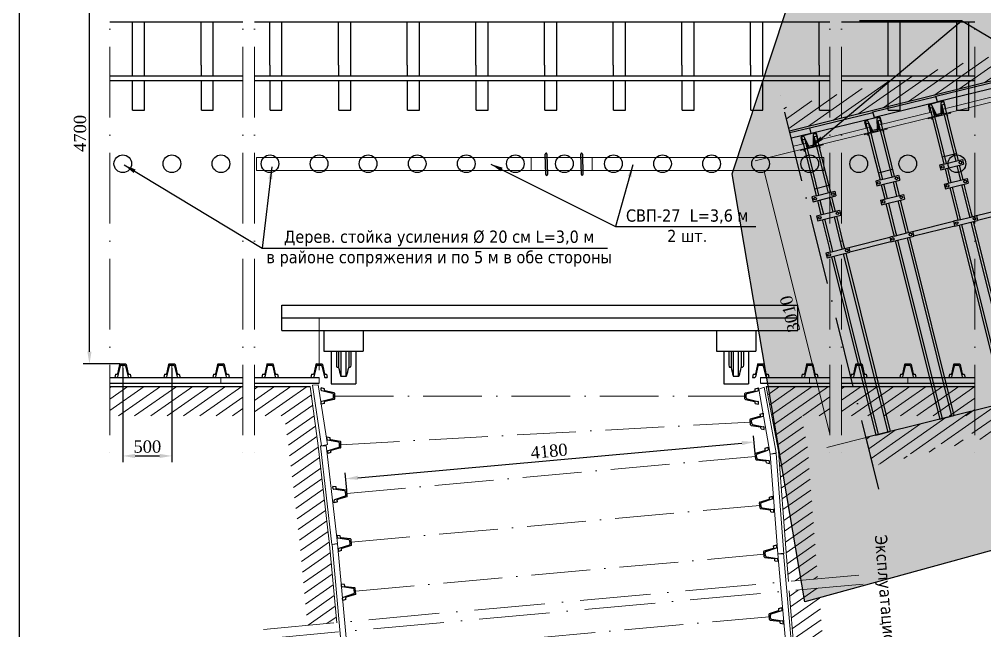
# Model space of a CAD drawing. Header units: millimetres. Extents: x -46762 to 217101, y -107409 to 31524.
# Drawn here: x 139290 to 149128, y -32586 to -26354 of the extents above; entities that cross this region are included whole.
import ezdxf

# ---------------------------------------------------------------- set-up
doc = ezdxf.new("R2010")
doc.units = ezdxf.units.MM
doc.linetypes.add('ACAD_ISO10W100', pattern=[18, 12, -3, 0, -3])
doc.styles.get("Standard").update_dxf_attribs({"font": 'TIMES.TTF'})
doc.dimstyles.new('ISO-25', dxfattribs={"dimscale": 50, "dimtxt": 2.5, "dimasz": 2.5, "dimexe": 1.25, "dimexo": 0.625, "dimtad": 1, "dimdec": 0, "dimtxsty": 'Standard', "dimcen": 2.5, "dimadec": 0, "dimazin": 0, "dimtfac": 1, "dimtdec": 0, "dimtmove": 0, "dimatfit": 3, "dimfxl": 1, "dimarcsym": 0})
pattern_1 = [(35, (40037.6, -28500.79), (-54.633156, 78.02423), [])]
pattern_2 = [(35, (-5856.55, -15178.66), (-54.633156, 78.02423), [])]

# ---------------------------------------------------------------- blocks, each defined once
blk = doc.blocks.new('ско670')
at = {"true_color": 0xffffff}
blk.add_hatch(color=7, dxfattribs=at).paths.add_polyline_path([(109304, 1390.7), (109876.3, 1532.9), (109888.3, 1484.4), (109316.1, 1342)])
at = {"lineweight": 15, "true_color": 0xffffff}
blk.add_hatch(color=7, dxfattribs=at).paths.add_polyline_path([(109165.6, 1294.3), (109163.3, 1303.8), (109393.9, 1361.4), (109396.3, 1352)])
at = {"lineweight": 15}
for p, q in [((109304, 1390.7), (109876.3, 1532.9)), ((109316.1, 1342), (109888.3, 1484.4)), ((109876.3, 1532.9), (109888.3, 1484.4)), ((109167.5, 1423.4), (109183.2, 1360.6)), ((109311.4, 1474.8), (109178.4, 1441.6)), ((109304, 1390.7), (109316.1, 1342)), ((109329.6, 1463.9), (109345.3, 1401.1)), ((109393.9, 1361.4), (109163.3, 1303.8)), ((109163.3, 1303.8), (109165.6, 1294.3)), ((109165.6, 1294.3), (109396.3, 1352)), ((109197.8, 1302.4), (109201.8, 1286.5)), ((109360.1, 1340), (109364.2, 1321.7))]:
    blk.add_line(p, q, dxfattribs=at)
at = {"color": 7, "linetype": 'ACAD_ISO10W100'}
blk.add_line((109396.3, 1352), (109394.1, 1361.5), dxfattribs=at)
at = {"lineweight": 15, "extrusion": (0, 0, -1)}
for centre, major_axis, start_param, end_param in [((109315, 1460.3), (8.5, 12.3), -0.850275, 0.720521), ((109182.1, 1427.1), (-12.3, 8.5), 5.43291, 7.003706)]:
    blk.add_ellipse(centre, major_axis=major_axis, ratio=1, start_param=start_param, end_param=end_param, dxfattribs=at)
blk = doc.blocks.new('*D309')
at = {"color": 0, "lineweight": -2}
for p, q in [((140345.1, -29911.5), (140345.1, -30867.4)), ((140845.1, -29911.5), (140845.1, -30867.4)), ((140470.1, -30804.9), (140720.1, -30804.9))]:
    blk.add_line(p, q, dxfattribs=at)
at = {"color": 0, "lineweight": 15}
for points in [[(140470.1, -30784.1), (140470.1, -30825.7), (140345.1, -30804.9)], [(140720.1, -30784.1), (140720.1, -30825.7), (140845.1, -30804.9)]]:
    blk.add_solid(points, dxfattribs=at)
at = {"layer": 'Defpoints', "color": 0, "lineweight": 15}
for p in [(140345.1, -29880.2), (140845.1, -29880.2), (140845.1, -30804.9)]:
    blk.add_point(p, dxfattribs=at)
at = {"color": 0, "insert": (140595.1, -30710.1), "char_height": 125, "attachment_point": 5}
blk.add_mtext('500', dxfattribs=at)
blk = doc.blocks.new('*D308')
at = {"color": 0, "lineweight": -2}
for p, q in [((140313.9, -25167.2), (139942.4, -25167.2)), ((140004.9, -29742.2), (140004.9, -25292.2)), ((140313.9, -29867.2), (139942.4, -29867.2))]:
    blk.add_line(p, q, dxfattribs=at)
at = {"color": 0, "lineweight": 15}
for points in [[(139984, -25292.2), (140025.7, -25292.2), (140004.9, -25167.2)], [(139984, -29742.2), (140025.7, -29742.2), (140004.9, -29867.2)]]:
    blk.add_solid(points, dxfattribs=at)
at = {"layer": 'Defpoints', "color": 0, "lineweight": 15}
for p in [(140004.9, -25167.2), (140345.1, -25167.2), (140345.1, -29867.2)]:
    blk.add_point(p, dxfattribs=at)
at = {"color": 0, "lineweight": 0, "insert": (139909.8, -27517.2), "char_height": 125, "attachment_point": 5, "rotation": 90}
blk.add_mtext('4700', dxfattribs=at)
blk = doc.blocks.new('11223')
for p, q in [((148224.7, -14956.6), (148224.7, -14933.3)), ((148256.7, -14940.9), (148224.7, -14933.4)), ((148256.7, -14956.4), (148256.7, -14940.9)), ((152646.7, -14940.9), (152678.7, -14933.4)), ((152646.7, -14956.4), (152646.7, -14940.9)), ((152678.7, -14956.6), (152678.7, -14933.3)), ((148340.2, -14989), (148229.3, -14962.4)), ((148340.2, -15043.6), (148229.3, -15070.2)), ((148356.9, -14982.8), (148261.4, -14962.3)), ((148356.9, -15049.8), (148261.4, -15070.3)), ((148348.7, -15032.9), (148348.7, -14999.7)), ((148361.7, -15043.9), (148361.7, -14988.6)), ((152541.7, -15043.9), (152541.7, -14988.6)), ((152546.4, -14982.8), (152641.9, -14962.3)), ((152546.4, -15049.8), (152641.9, -15070.3)), ((152554.7, -15032.9), (152554.7, -14999.7)), ((152563.1, -14989), (152674.1, -14962.4)), ((152563.1, -15043.6), (152674.1, -15070.2)), ((148224.7, -15099.3), (148224.7, -15076)), ((148256.7, -15091.8), (148224.7, -15099.2)), ((148256.7, -15091.8), (148256.7, -15076.1)), ((152646.7, -15091.8), (152646.7, -15076.1)), ((152646.7, -15091.8), (152678.7, -15099.2)), ((152678.7, -15099.3), (152678.7, -15076))]:
    blk.add_line(p, q)
at = {"linetype": 'ACAD_ISO10W100', "lineweight": 15, "ltscale": 50}
blk.add_line((148361.7, -15016.3), (152541.7, -15016.3), dxfattribs=at)
for centre, radius, start, end in [((148230.7, -14956.6), 6, 180, 256.53048), ((148262.7, -14956.4), 6, 180, 257.90524), ((148337.7, -14999.7), 11, 0, 76.53048), ((148337.7, -15032.9), 11, 283.46952, 0), ((148355.7, -14988.6), 6, 0, 77.90524), ((148355.7, -15043.9), 6, 282.09476, 0), ((152547.7, -14988.6), 6, 102.09476, 180), ((152547.7, -15043.9), 6, 180, 257.90524), ((152565.7, -14999.7), 11, 103.46952, 180), ((152565.7, -15032.9), 11, 180, 256.53048), ((152640.7, -14956.4), 6, 282.09476, 0), ((152672.7, -14956.6), 6, 283.46952, 0), ((148230.7, -15076), 6, 103.46952, 180), ((148262.7, -15076.1), 6, 102.09476, 180), ((152640.7, -15076.1), 6, 0, 77.90524), ((152672.7, -15076), 6, 0, 76.53048)]:
    blk.add_arc(centre, radius, start, end)
blk = doc.blocks.new('*D310')
at = {"color": 0, "lineweight": -2}
for p, q in [((142740.6, -31026.9), (146654.7, -30673.8)), ((146789.8, -30779.7), (146773.6, -30600.3)), ((142626.7, -31155.3), (142610.5, -30975.9))]:
    blk.add_line(p, q, dxfattribs=at)
at = {"color": 0, "lineweight": 15}
for points in [[(146652.8, -30653.1), (146656.6, -30694.6), (146779.2, -30662.6)], [(142738.7, -31006.2), (142742.5, -31047.7), (142616.1, -31038.2)]]:
    blk.add_solid(points, dxfattribs=at)
at = {"layer": 'Defpoints', "color": 0, "lineweight": 15}
for p in [(146779.2, -30662.6), (146792.6, -30810.8), (142629.5, -31186.4)]:
    blk.add_point(p, dxfattribs=at)
at = {"color": 0, "lineweight": 15, "insert": (144689.1, -30755.9), "char_height": 125, "attachment_point": 5, "rotation": 5.15492}
blk.add_mtext('4180', dxfattribs=at)

msp = doc.modelspace()

# ---------------------------------------------------------------- hatches: boundary and pattern name
at = {"lineweight": 0}
h = msp.add_hatch(dxfattribs=at)
h.set_pattern_fill('LINE', scale=30, angle=35, style=0)
h.set_pattern_definition(pattern_1)
h.paths.add_polyline_path([(151093.66, -26112.32), (151155.57, -26360.63), (153785.22, -25729.64), (154290.37, -25616.56), (154925.89, -25564.13), (155386.63, -26145.4), (155443.42, -26168.77), (155558.66, -26142.06), (155608.77, -26086.98), (155754.07, -25936.75), (155922.76, -25799.87), (156038.01, -25719.75), (156168.28, -25636.29), (156313.59, -25552.83), (156486.53, -25473.48), (156706.59, -25390.26), (156955.48, -25325.44), (157180.51, -25285.75), (157471.01, -25265.15), (157702.51, -25278.76), (157896.56, -25302.57), (158111.04, -25350.21), (158298.11, -25404.78), (158513.04, -25485.59), (158789.92, -25636.82), (158980.23, -25754.36), (159140.61, -25878.31), (159264.64, -25993.72), (159377.97, -26106.98), (159491.3, -26248.03), (159633.24, -26462.82), (159640.49, -26518.3), (159869.79, -26979.05), (159964.08, -27276.62), (160031.66, -27529.91), (160070.45, -27914.59), (160070.45, -28914.45), (160297.49, -28915.05), (160297.49, -27971.89), (160254.82, -27548.74), (160180.48, -27270.12), (160076.76, -26942.79), (159824.53, -26435.97), (159816.56, -26374.94), (159660.43, -26138.67), (159535.76, -25983.52), (159411.09, -25858.93), (159274.66, -25731.98), (159098.25, -25595.63), (158888.9, -25466.34), (158584.34, -25299.99), (158347.92, -25211.09), (158142.14, -25151.07), (157906.21, -25098.67), (157692.75, -25072.47), (157438.1, -25057.5), (157118.55, -25080.16), (156871.02, -25123.82), (156597.24, -25195.12), (156355.18, -25286.66), (156164.94, -25373.95), (156005.11, -25465.75), (155861.8, -25557.56), (155479.41, -25937.12), (154974.5, -25300.12), (154275.43, -25357.79), (153719.76, -25482.18)])
h.paths.add_polyline_path([(151072.53, -26380.56), (151010.62, -26132.25), (150673.28, -26213.19), (150476.76, -26258.84), (149993.01, -26533.47), (147079.75, -27256.73), (147139.11, -27494.24), (150397.27, -26685.35), (150837.04, -26435.69), (151015.69, -26394.2)])
at = {"lineweight": 30, "true_color": 0xffffff}
msp.add_hatch(color=7, dxfattribs=at).paths.add_polyline_path([(150979.59, -25818.48), (152252.65, -30928.56), (147296.3, -32290.86), (146553.48, -27929.29), (147240.81, -25848.69), (148549.65, -25758.48)])
at = {"true_color": 0xffffff}
msp.add_hatch(color=7, dxfattribs=at).paths.add_polyline_path([(147179.63, -27648.62), (147191.74, -27697.18), (147325.8, -27663.82), (147313.74, -27615.3)])
at = {"lineweight": 15}
h = msp.add_hatch(color=9, dxfattribs=at)
edge = h.paths.add_edge_path()
edge.add_line((144656.38, -27936.87), (144650.6, -27727.5))
edge.add_arc((144658.59, -27727.06), 8, 0.718576, 183.142049, ccw=False)
edge.add_line((144666.59, -27726.96), (144672.37, -27936.29))
edge.add_arc((144664.38, -27936.75), 8, -179.125146, 3.298327, ccw=False)
h = msp.add_hatch(color=9, dxfattribs=at)
edge = h.paths.add_edge_path()
edge.add_line((145018.36, -27936.87), (145012.58, -27727.5))
edge.add_arc((145020.57, -27727.06), 8, 0.718576, 183.142049, ccw=False)
edge.add_line((145028.57, -27726.96), (145034.35, -27936.29))
edge.add_arc((145026.36, -27936.75), 8, -179.125146, 3.298327, ccw=False)
at = {"lineweight": 0}
h = msp.add_hatch(dxfattribs=at)
h.set_pattern_fill('LINE', scale=30, angle=35, style=0)
h.set_pattern_definition(pattern_1)
edge = h.paths.add_edge_path()
edge.add_line((160295.67, -28915.05), (160295.67, -29214.76))
edge.add_line((154822.73, -29205.22), (160295.67, -29214.76))
edge.add_line((154812.85, -28915.05), (160295.67, -28915.05))
edge.add_line((160470.43, -28915.05), (154746.47, -28915.05))
edge.add_line((154822.73, -29205.22), (152038.1, -29899.51))
edge.add_line((154746.47, -28915.05), (151882.49, -29629.12))
edge.add_line((152037.93, -29899.55), (147992.43, -30908.21))
edge.add_line((151882.49, -29629.12), (147919.68, -30617.16))
edge.add_line((147919.68, -30617.16), (147992.43, -30908.21))
h = msp.add_hatch(dxfattribs=at)
h.set_pattern_fill('LINE', scale=30, angle=35, style=0)
h.set_pattern_definition(pattern_2)
h.paths.add_polyline_path([(140212.5, -30096.82), (140212.5, -30396.82), (141567.71, -30396.82), (141567.71, -30096.82)])
h = msp.add_hatch(dxfattribs=at)
h.set_pattern_fill('LINE', scale=30, angle=35, style=0)
h.set_pattern_definition(pattern_2)
h.paths.add_polyline_path([(141685.88, -30096.82), (141685.88, -30396.82), (141992.74, -30396.82), (142036.74, -30730.35), (142154.08, -31733.81), (142226.46, -32531.79), (142525.21, -32504.53), (142452.84, -31706.56), (142335.5, -30703.09), (142255.52, -30096.82)])
h = msp.add_hatch(dxfattribs=at)
h.set_pattern_fill('LINE', scale=30, angle=35, style=0)
h.set_pattern_definition(pattern_2)
h.paths.add_polyline_path([(147550.18, -30096.82), (147550.18, -30396.82), (147262.31, -30396.82), (147325.02, -30734.05), (147427.54, -32057.28), (147128.78, -32084.54), (147025.92, -30757.22), (146903.12, -30096.82)])
h = msp.add_hatch(dxfattribs=at)
h.set_pattern_fill('LINE', scale=30, angle=35, style=0)
h.set_pattern_definition(pattern_2)
h.paths.add_polyline_path([(149029.06, -30096.82), (149029.06, -30396.82), (147668.35, -30396.82), (147668.35, -30096.82)])
h = msp.add_hatch(dxfattribs=at)
h.set_pattern_fill('LINE', scale=30, angle=35, style=0)
h.set_pattern_definition(pattern_2)
h.paths.add_polyline_path([(147305.87, -34137.79), (147604.63, -34110.53), (147584.83, -33886.91), (147435.46, -32152.77), (147136.69, -32180.02), (147197.39, -32912.62), (147285.73, -33910.09)])

# ---------------------------------------------------------------- linework, layer by layer
at = {"color": 7, "lineweight": 30}
for p, q in [((139290.3, -22414.64), (139290.3, -37998.06)), ((141567.71, -26382.96), (140212.5, -26382.96)), ((147550.18, -26382.96), (141685.88, -26382.96)), ((149029.06, -26382.96), (147668.35, -26382.96)), ((141567.71, -26933.38), (140212.5, -26933.38)), ((147550.18, -26933.38), (141685.88, -26933.38)), ((149029.06, -26933.38), (147668.35, -26933.38)), ((141567.71, -26979.53), (140212.5, -26979.53)), ((147550.18, -26979.53), (141685.88, -26979.53)), ((149029.06, -26979.53), (147668.35, -26979.53)), ((141965.11, -29267.24), (147225.11, -29267.24)), ((141965.11, -29527.24), (141965.11, -29267.24)), ((147225.11, -29527.24), (147225.11, -29267.24)), ((141965.11, -29397.24), (147225.11, -29397.24)), ((141965.11, -29527.24), (147225.11, -29527.24)), ((142395.11, -29527.24), (142395.11, -29737.24)), ((142795.11, -29527.24), (142795.11, -29737.24)), ((146395.11, -29527.24), (146395.11, -29736.99)), ((146795.11, -29527.24), (146795.11, -29736.99)), ((142395.11, -29737.24), (142795.11, -29737.24)), ((142470.11, -29737.24), (142470.11, -30070.36)), ((142521.41, -29737.24), (142521.41, -29877.29)), ((142543.45, -29737.24), (142543.45, -29903.22)), ((142569.97, -29993.24), (142570.07, -29737.24)), ((142620.11, -29993.24), (142620.21, -29737.24)), ((142646.78, -29737.24), (142646.78, -29903.13)), ((142668.8, -29737.24), (142668.8, -29877.29)), ((142720.11, -29737.24), (142720.11, -30070.36)), ((146395.11, -29736.99), (146795.11, -29736.99)), ((146470.11, -29736.99), (146470.11, -30070.11)), ((146470.11, -29736.99), (146470.11, -30070.11)), ((146521.41, -29736.99), (146521.41, -29877.04)), ((146543.45, -29736.99), (146543.45, -29902.97)), ((146569.97, -29992.99), (146570.07, -29736.99)), ((146620.11, -29992.99), (146620.21, -29736.99)), ((146646.78, -29736.99), (146646.78, -29902.88)), ((146668.8, -29736.99), (146668.8, -29877.04)), ((146720.11, -29736.99), (146720.11, -30070.11)), ((146720.11, -29736.99), (146720.11, -30070.11)), ((142521.37, -29876.97), (142524.08, -29895.08)), ((142529.01, -29899.24), (142538.56, -29899.24)), ((142651.66, -29899.24), (142661.21, -29899.24)), ((142668.85, -29876.97), (142666.14, -29895.08)), ((146521.37, -29876.72), (146524.08, -29894.83)), ((146529.01, -29898.99), (146538.56, -29898.99)), ((146651.66, -29898.99), (146661.21, -29898.99)), ((146668.85, -29876.72), (146666.14, -29894.83)), ((142569.97, -29993.24), (142620.25, -29993.24)), ((146569.97, -29992.99), (146620.25, -29992.99)), ((142470.11, -30070.36), (142595.11, -30070.36)), ((142595.11, -30070.36), (142720.11, -30070.36)), ((146470.11, -30070.11), (146595.11, -30070.11)), ((146470.11, -30070.11), (146595.11, -30070.11)), ((146595.11, -30070.11), (146720.11, -30070.11)), ((146595.11, -30070.11), (146720.11, -30070.11))]:
    msp.add_line(p, q, dxfattribs=at)
at = {"color": 7, "linetype": 'ACAD_ISO10W100', "lineweight": 0, "ltscale": 60}
for p, q in [((140212.5, -24474.09), (140212.5, -30922.94)), ((141567.71, -24474.09), (141567.71, -30922.94)), ((141685.88, -24474.09), (141685.88, -30922.94)), ((147550.18, -24474.09), (147550.18, -30922.94)), ((147668.35, -24474.09), (147668.35, -30922.94)), ((149029.06, -24474.09), (149029.06, -30922.94)), ((141777.5, -32572.75), (147844.26, -32019.26)), ((141824.92, -32664.63), (147891.67, -32111.15))]:
    msp.add_line(p, q, dxfattribs=at)
for p, q in [((140443.18, -26820.28), (140443.18, -26382.96)), ((140567.17, -26933.38), (140567.17, -26382.96)), ((141143.18, -26820.28), (141143.18, -26382.96)), ((141267.17, -26933.38), (141267.17, -26382.96)), ((141843.18, -26820.28), (141843.18, -26382.96)), ((141967.17, -26933.38), (141967.17, -26382.96)), ((142543.18, -26820.28), (142543.18, -26382.96)), ((142667.17, -26933.38), (142667.17, -26382.96)), ((143243.18, -26820.28), (143243.18, -26382.96)), ((143367.17, -26933.38), (143367.17, -26382.96)), ((143943.18, -26820.28), (143943.18, -26382.96)), ((144067.17, -26933.38), (144067.17, -26382.96)), ((144643.18, -26820.28), (144643.18, -26382.96)), ((144767.17, -26933.38), (144767.17, -26382.96)), ((145343.18, -26820.28), (145343.18, -26382.96)), ((145467.17, -26933.38), (145467.17, -26382.96)), ((146043.18, -26820.28), (146043.18, -26382.96)), ((146167.17, -26933.38), (146167.17, -26382.96)), ((146743.18, -26820.28), (146743.18, -26382.96)), ((146867.17, -26933.38), (146867.17, -26382.96)), ((147443.18, -26820.28), (147443.18, -26382.96)), ((148143.18, -26820.28), (148143.18, -26382.96)), ((148267.17, -26933.38), (148267.17, -26382.96)), ((148843.18, -26820.28), (148843.18, -26382.96)), ((148967.17, -26933.38), (148967.17, -26382.96)), ((140445.38, -26933.38), (140445.38, -26820.78)), ((141145.38, -26933.38), (141145.38, -26820.78)), ((141845.38, -26933.38), (141845.38, -26820.78)), ((142545.38, -26933.38), (142545.38, -26820.78)), ((143245.38, -26933.38), (143245.38, -26820.78)), ((143945.38, -26933.38), (143945.38, -26820.78)), ((144645.38, -26933.38), (144645.38, -26820.78)), ((145345.38, -26933.38), (145345.38, -26820.78)), ((146045.38, -26933.38), (146045.38, -26820.78)), ((146745.38, -26933.38), (146745.38, -26820.78)), ((147445.38, -26933.38), (147445.38, -26820.78)), ((148145.38, -26933.38), (148145.38, -26820.78)), ((148845.38, -26933.38), (148845.38, -26820.78)), ((140445.38, -27279.43), (140445.38, -26979.53)), ((140567.17, -27279.43), (140567.17, -26979.53)), ((141145.38, -27279.43), (141145.38, -26979.53)), ((141267.17, -27279.43), (141267.17, -26979.53)), ((141845.38, -27279.43), (141845.38, -26979.53)), ((141967.17, -27279.43), (141967.17, -26979.53)), ((142545.38, -27279.43), (142545.38, -26979.53)), ((142667.17, -27279.43), (142667.17, -26979.53)), ((143245.38, -27279.43), (143245.38, -26979.53)), ((143367.17, -27279.43), (143367.17, -26979.53)), ((143945.38, -27279.43), (143945.38, -26979.53)), ((144067.17, -27279.43), (144067.17, -26979.53)), ((144645.38, -27279.43), (144645.38, -26979.53)), ((144767.17, -27279.43), (144767.17, -26979.53)), ((145345.38, -27279.43), (145345.38, -26979.53)), ((145467.17, -27279.43), (145467.17, -26979.53)), ((146045.38, -27279.43), (146045.38, -26979.53)), ((146167.17, -27279.43), (146167.17, -26979.53)), ((146745.38, -27279.43), (146745.38, -26979.53)), ((146867.17, -27279.43), (146867.17, -26979.53)), ((147445.38, -27279.43), (147445.38, -26979.53)), ((148145.38, -27279.43), (148145.38, -26979.53)), ((148267.17, -27279.43), (148267.17, -26979.53)), ((148845.38, -27279.43), (148845.38, -26979.53)), ((148967.17, -27279.43), (148967.17, -26979.53)), ((148562.02, -27228.37), (148580.45, -27223.77)), ((148562.02, -27228.37), (148569.03, -27256.51)), ((148562.02, -27228.37), (148649.33, -27578.59)), ((148636.61, -27323.14), (148587.24, -27226.86)), ((148587.56, -27227.47), (148587.72, -27228.14)), ((148685.7, -27310.9), (148684.09, -27202.71)), ((148684.1, -27203.4), (148684.27, -27204.07)), ((148688.64, -27196.8), (148707.07, -27192.2)), ((148691.04, -27231.24), (148770.14, -27548.47)), ((148691.72, -27316.61), (148691.04, -27231.24)), ((148694.68, -27225.18), (148714.09, -27220.34)), ((148707.07, -27192.2), (148714.09, -27220.34)), ((148707.07, -27192.2), (148794.39, -27542.42)), ((140445.38, -27279.43), (140567.17, -27279.43)), ((141145.38, -27279.43), (141267.17, -27279.43)), ((141845.38, -27279.43), (141967.17, -27279.43)), ((142545.38, -27279.43), (142667.17, -27279.43)), ((143245.38, -27279.43), (143367.17, -27279.43)), ((143945.38, -27279.43), (144067.17, -27279.43)), ((144645.38, -27279.43), (144767.17, -27279.43)), ((145345.38, -27279.43), (145467.17, -27279.43)), ((146045.38, -27279.43), (146167.17, -27279.43)), ((146745.38, -27279.43), (146867.17, -27279.43)), ((147445.38, -27279.43), (147550.18, -27279.43)), ((148145.38, -27279.43), (148267.17, -27279.43)), ((148569.03, -27256.51), (148588.44, -27251.67)), ((148594.5, -27255.31), (148673.59, -27572.54)), ((148633.98, -27331.01), (148594.5, -27255.31)), ((148636.61, -27323.14), (148685.7, -27310.9)), ((148641.26, -27335.38), (148687.35, -27323.89)), ((148845.38, -27279.43), (148967.17, -27279.43)), ((147911.91, -27390.44), (147930.35, -27385.84)), ((147911.91, -27390.44), (147918.93, -27418.58)), ((147911.91, -27390.44), (147999.23, -27740.66)), ((147918.93, -27418.58), (147938.33, -27413.74)), ((147986.5, -27485.21), (147937.14, -27388.93)), ((147937.45, -27389.54), (147937.62, -27390.21)), ((147944.4, -27417.38), (148023.49, -27734.61)), ((147983.88, -27493.08), (147944.4, -27417.38)), ((148035.6, -27472.97), (148033.99, -27364.78)), ((148034, -27365.47), (148034.17, -27366.14)), ((148038.54, -27358.87), (148056.97, -27354.27)), ((148040.94, -27393.31), (148120.03, -27710.54)), ((148041.61, -27478.68), (148040.94, -27393.31)), ((148044.58, -27387.25), (148063.99, -27382.41)), ((148056.97, -27354.27), (148063.99, -27382.41)), ((148056.97, -27354.27), (148144.29, -27704.49)), ((147261.33, -27551.23), (147279.76, -27546.63)), ((147385.5, -27635.04), (147383.89, -27526.85)), ((147383.9, -27527.55), (147384.06, -27528.22)), ((147388.43, -27520.94), (147406.87, -27516.35)), ((147394.48, -27549.32), (147413.89, -27544.48)), ((147406.87, -27516.35), (147413.89, -27544.48)), ((147406.87, -27516.35), (147494.19, -27866.56)), ((147986.5, -27485.21), (148035.6, -27472.97)), ((147991.15, -27497.45), (148037.24, -27485.96)), ((148794.39, -27542.42), (148856.91, -27793.16)), ((147261.33, -27551.23), (147268.34, -27579.37)), ((147261.81, -27552.51), (147349.13, -27902.73)), ((147268.34, -27579.37), (147287.75, -27574.53)), ((147286.87, -27550.33), (147287.04, -27551)), ((147336.4, -27647.28), (147287.04, -27551)), ((147294.29, -27579.46), (147373.39, -27896.68)), ((147333.78, -27655.15), (147294.29, -27579.46)), ((147336.4, -27647.28), (147385.5, -27635.04)), ((147390.84, -27555.38), (147469.93, -27872.61)), ((147391.51, -27640.76), (147390.84, -27555.38)), ((148649.33, -27578.59), (148711.85, -27829.33)), ((148673.59, -27572.54), (148736.11, -27823.28)), ((148770.14, -27548.47), (148832.65, -27799.21)), ((147341.05, -27659.52), (147387.14, -27648.03)), ((147999.23, -27740.66), (148061.75, -27991.39)), ((148023.49, -27734.61), (148086, -27985.35)), ((148120.03, -27710.54), (148182.55, -27961.28)), ((148144.29, -27704.49), (148206.81, -27955.23)), ((148693.71, -27756.55), (148838.77, -27720.39)), ((148711.85, -27829.33), (148667.7, -27840.33)), ((148667.7, -27840.33), (148679.8, -27888.85)), ((148679.8, -27888.85), (148913.15, -27830.67)), ((148711.85, -27829.33), (148856.91, -27793.16)), ((148856.91, -27793.16), (148901.06, -27782.15)), ((148869.01, -27841.67), (148905.29, -27987.22)), ((148869.01, -27841.67), (148905.29, -27987.22)), ((148901.06, -27782.15), (148913.15, -27830.67)), ((147349.13, -27902.73), (147411.65, -28153.47)), ((147373.39, -27896.68), (147435.9, -28147.42)), ((147469.93, -27872.61), (147532.45, -28123.35)), ((147494.19, -27866.56), (147556.7, -28117.3)), ((148043.6, -27918.62), (148188.66, -27882.45)), ((148723.95, -27877.84), (148760.23, -28023.38)), ((148723.95, -27877.84), (148760.23, -28023.38)), ((148748.2, -27871.79), (148784.49, -28017.34)), ((148748.2, -27871.79), (148784.49, -28017.34)), ((148844.75, -27847.72), (148881.04, -27993.27)), ((148844.75, -27847.72), (148881.04, -27993.27)), ((148061.75, -27991.39), (148017.6, -28002.4)), ((148017.6, -28002.4), (148029.69, -28050.92)), ((148029.69, -28050.92), (148263.05, -27992.73)), ((148061.75, -27991.39), (148206.81, -27955.23)), ((148098.1, -28033.86), (148134.39, -28179.41)), ((148098.1, -28033.86), (148134.39, -28179.41)), ((148194.65, -28009.79), (148230.93, -28155.33)), ((148194.65, -28009.79), (148230.93, -28155.33)), ((148206.81, -27955.23), (148250.95, -27944.22)), ((148218.9, -28003.74), (148255.19, -28149.29)), ((148218.9, -28003.74), (148255.19, -28149.29)), ((148250.95, -27944.22), (148263.05, -27992.73)), ((148716.09, -28034.39), (148949.44, -27976.21)), ((148716.09, -28034.39), (148728.18, -28082.91)), ((148728.18, -28082.91), (148961.54, -28024.72)), ((148917.39, -28035.73), (148987.93, -28318.66)), ((148949.44, -27976.21), (148961.54, -28024.72)), ((147393.5, -28080.7), (147538.56, -28044.53)), ((147411.65, -28153.47), (147556.7, -28117.3)), ((147556.7, -28117.3), (147600.85, -28106.29)), ((147600.85, -28106.29), (147612.95, -28154.81)), ((148073.84, -28039.91), (148110.13, -28185.45)), ((148073.84, -28039.91), (148110.13, -28185.45)), ((148772.33, -28071.9), (148842.87, -28354.82)), ((148796.59, -28065.85), (148867.13, -28348.77)), ((148893.13, -28041.78), (148963.67, -28324.7)), ((147411.65, -28153.47), (147367.5, -28164.48)), ((147367.5, -28164.48), (147379.59, -28212.99)), ((147379.59, -28212.99), (147612.95, -28154.81)), ((147423.74, -28201.98), (147460.03, -28347.53)), ((147423.74, -28201.98), (147460.03, -28347.53)), ((147448, -28195.93), (147484.29, -28341.48)), ((147448, -28195.93), (147484.29, -28341.48)), ((147544.54, -28171.86), (147580.83, -28317.41)), ((147544.54, -28171.86), (147580.83, -28317.41)), ((147568.8, -28165.82), (147605.09, -28311.36)), ((147568.8, -28165.82), (147605.09, -28311.36)), ((148065.98, -28196.46), (148299.34, -28138.28)), ((148065.98, -28196.46), (148078.08, -28244.98)), ((148078.08, -28244.98), (148311.44, -28186.79)), ((148122.23, -28233.97), (148192.77, -28516.89)), ((148146.49, -28227.92), (148217.03, -28510.84)), ((148243.03, -28203.85), (148313.57, -28486.77)), ((148267.29, -28197.8), (148337.83, -28480.72)), ((148299.34, -28138.28), (148311.44, -28186.79)), ((147415.88, -28358.53), (147649.24, -28300.35)), ((147649.24, -28300.35), (147661.33, -28348.87)), ((148963.67, -28324.7), (148975.49, -28372.11)), ((148987.93, -28318.66), (148999.75, -28366.06)), ((149043.9, -28355.06), (149460.64, -28251.15)), ((149472.74, -28299.66), (149055.99, -28403.57)), ((147415.88, -28358.53), (147427.98, -28407.05)), ((147427.98, -28407.05), (147661.33, -28348.87)), ((147472.13, -28396.04), (147542.67, -28678.97)), ((147496.38, -28389.99), (147566.92, -28672.92)), ((147592.93, -28365.92), (147663.47, -28648.85)), ((147617.19, -28359.87), (147687.73, -28642.8)), ((148393.8, -28517.12), (148810.54, -28413.22)), ((148854.69, -28402.23), (148810.54, -28413.24)), ((148810.54, -28413.24), (148822.64, -28461.75)), ((148822.64, -28461.75), (149055.99, -28403.57)), ((148842.87, -28354.82), (148854.69, -28402.23)), ((148854.69, -28402.23), (148999.75, -28366.06)), ((148867.13, -28348.77), (148878.95, -28396.18)), ((148987.59, -28420.63), (149440.69, -30237.93)), ((148999.75, -28366.06), (149043.9, -28355.06)), ((149011.85, -28414.58), (149464.95, -30231.88)), ((149043.9, -28355.06), (149055.99, -28403.57)), ((148192.77, -28516.89), (148204.59, -28564.3)), ((148204.59, -28564.3), (148349.65, -28528.13)), ((148217.03, -28510.84), (148228.85, -28558.25)), ((148313.57, -28486.77), (148325.39, -28534.18)), ((148337.83, -28480.72), (148349.65, -28528.13)), ((148349.65, -28528.13), (148393.8, -28517.12)), ((148393.8, -28517.12), (148405.89, -28565.64)), ((148822.63, -28461.73), (148405.89, -28565.64)), ((148866.79, -28450.74), (149319.89, -30268.05)), ((148891.04, -28444.7), (149344.15, -30262)), ((147743.69, -28679.2), (148160.44, -28575.29)), ((148172.53, -28623.81), (147755.79, -28727.71)), ((148204.59, -28564.3), (148160.44, -28575.31)), ((148160.44, -28575.31), (148172.54, -28623.82)), ((148172.54, -28623.82), (148405.89, -28565.64)), ((148216.68, -28612.81), (148669.79, -30430.14)), ((148240.94, -28606.77), (148694.05, -30424.09)), ((148337.49, -28582.69), (148790.6, -30400.02)), ((148361.74, -28576.65), (148814.85, -30393.97)), ((147554.49, -28726.37), (147510.34, -28737.38)), ((147542.67, -28678.97), (147554.49, -28726.37)), ((147554.49, -28726.37), (147699.55, -28690.21)), ((147566.92, -28672.92), (147578.74, -28720.32)), ((147663.47, -28648.85), (147675.29, -28696.25)), ((147687.73, -28642.8), (147699.55, -28690.21)), ((147699.55, -28690.21), (147743.69, -28679.2)), ((147743.69, -28679.2), (147755.79, -28727.71)), ((147510.34, -28737.38), (147522.43, -28785.89)), ((147522.43, -28785.89), (147755.79, -28727.71)), ((147566.58, -28774.89), (148019.7, -30592.22)), ((147590.84, -28768.84), (148043.95, -30586.18)), ((147687.38, -28744.77), (148140.5, -30562.11)), ((147711.64, -28738.72), (148164.76, -30556.06)), ((140311.59, -29871.99), (140291.13, -29967.5)), ((140317.79, -29888.68), (140291.21, -29999.64)), ((140317.46, -29867.24), (140372.76, -29867.24)), ((140328.49, -29880.24), (140361.73, -29880.24)), ((140372.43, -29888.68), (140399.01, -29999.64)), ((140378.63, -29871.99), (140399.09, -29967.5)), ((140811.59, -29871.99), (140791.13, -29967.5)), ((140817.79, -29888.68), (140791.21, -29999.64)), ((140817.46, -29867.24), (140872.76, -29867.24)), ((140828.49, -29880.24), (140861.73, -29880.24)), ((140872.43, -29888.68), (140899.01, -29999.64)), ((140878.63, -29871.99), (140899.09, -29967.5)), ((141311.59, -29871.99), (141291.13, -29967.5)), ((141317.79, -29888.68), (141291.21, -29999.64)), ((141317.46, -29867.24), (141372.76, -29867.24)), ((141328.49, -29880.24), (141361.73, -29880.24)), ((141372.43, -29888.68), (141399.01, -29999.64)), ((141378.63, -29871.99), (141399.09, -29967.5)), ((141811.59, -29871.99), (141791.13, -29967.5)), ((141817.79, -29888.68), (141791.21, -29999.64)), ((141817.46, -29867.24), (141872.76, -29867.24)), ((141828.49, -29880.24), (141861.73, -29880.24)), ((141872.43, -29888.68), (141899.01, -29999.64)), ((141878.63, -29871.99), (141899.09, -29967.5)), ((142311.59, -29871.99), (142291.13, -29967.5)), ((142317.79, -29888.68), (142291.21, -29999.64)), ((146811.59, -29871.99), (146791.13, -29967.5)), ((146817.79, -29888.68), (146791.21, -29999.64)), ((146817.46, -29867.24), (146872.76, -29867.24)), ((146828.49, -29880.24), (146861.73, -29880.24)), ((146872.43, -29888.68), (146899.01, -29999.64)), ((146878.63, -29871.99), (146899.09, -29967.5)), ((147311.59, -29871.99), (147291.13, -29967.5)), ((147317.79, -29888.68), (147291.21, -29999.64)), ((147317.46, -29867.24), (147372.76, -29867.24)), ((147328.49, -29880.24), (147361.73, -29880.24)), ((147372.43, -29888.68), (147399.01, -29999.64)), ((147378.63, -29871.99), (147399.09, -29967.5)), ((147811.59, -29871.99), (147791.13, -29967.5)), ((147817.79, -29888.68), (147791.21, -29999.64)), ((147817.46, -29867.24), (147872.76, -29867.24)), ((147828.49, -29880.24), (147861.73, -29880.24)), ((147872.43, -29888.68), (147899.01, -29999.64)), ((147878.63, -29871.99), (147899.09, -29967.5)), ((148311.59, -29871.99), (148291.13, -29967.5)), ((148317.79, -29888.68), (148291.21, -29999.64)), ((148317.46, -29867.24), (148372.76, -29867.24)), ((148328.49, -29880.24), (148361.73, -29880.24)), ((148372.43, -29888.68), (148399.01, -29999.64)), ((148378.63, -29871.99), (148399.09, -29967.5)), ((148811.59, -29871.99), (148791.13, -29967.5)), ((148817.79, -29888.68), (148791.21, -29999.64)), ((148817.46, -29867.24), (148872.76, -29867.24)), ((148828.49, -29880.24), (148861.73, -29880.24)), ((148872.43, -29888.68), (148899.01, -29999.64)), ((148878.63, -29871.99), (148899.09, -29967.5)), ((140212.5, -30004.24), (141567.71, -30004.24)), ((140262.11, -30004.24), (140285.38, -30004.24)), ((140269.6, -29972.24), (140262.15, -30004.24)), ((140269.6, -29972.24), (140285.26, -29972.24)), ((140404.84, -30004.24), (140428.11, -30004.24)), ((140404.96, -29972.24), (140420.54, -29972.24)), ((140420.54, -29972.24), (140427.95, -30004.24)), ((140762.11, -30004.24), (140785.38, -30004.24)), ((140769.6, -29972.24), (140762.15, -30004.24)), ((140769.6, -29972.24), (140785.26, -29972.24)), ((140845.11, -30004.24), (140845.11, -30024.24)), ((140904.84, -30004.24), (140928.11, -30004.24)), ((140904.96, -29972.24), (140920.54, -29972.24)), ((140920.54, -29972.24), (140927.95, -30004.24)), ((141262.11, -30004.24), (141285.38, -30004.24)), ((141269.6, -29972.24), (141262.15, -30004.24)), ((141269.6, -29972.24), (141285.26, -29972.24)), ((141404.84, -30004.24), (141428.11, -30004.24)), ((141404.96, -29972.24), (141420.54, -29972.24)), ((141420.54, -29972.24), (141427.95, -30004.24)), ((141685.88, -30004.24), (142344.93, -30004.24)), ((141762.11, -30004.24), (141785.38, -30004.24)), ((141769.6, -29972.24), (141762.15, -30004.24)), ((141769.6, -29972.24), (141785.26, -29972.24)), ((141904.84, -30004.24), (141928.11, -30004.24)), ((141904.96, -29972.24), (141920.54, -29972.24)), ((141920.54, -29972.24), (141927.95, -30004.24)), ((142262.11, -30004.24), (142285.38, -30004.24)), ((142269.6, -29972.24), (142262.15, -30004.24)), ((142269.6, -29972.24), (142285.26, -29972.24)), ((142404.84, -30004.24), (142428.11, -30004.24)), ((146762.11, -30004.24), (146785.38, -30004.24)), ((146769.6, -29972.24), (146762.15, -30004.24)), ((146769.6, -29972.24), (146785.26, -29972.24)), ((146844.09, -30004.24), (147550.18, -30004.24)), ((146904.84, -30004.24), (146928.11, -30004.24)), ((146904.96, -29972.24), (146920.54, -29972.24)), ((146920.54, -29972.24), (146927.95, -30004.24)), ((147262.11, -30004.24), (147285.38, -30004.24)), ((147269.6, -29972.24), (147262.15, -30004.24)), ((147269.6, -29972.24), (147285.26, -29972.24)), ((147404.84, -30004.24), (147428.11, -30004.24)), ((147404.96, -29972.24), (147420.54, -29972.24)), ((147420.54, -29972.24), (147427.95, -30004.24)), ((147668.35, -30004.24), (149029.06, -30004.24)), ((147762.11, -30004.24), (147785.38, -30004.24)), ((147769.6, -29972.24), (147762.15, -30004.24)), ((147769.6, -29972.24), (147785.26, -29972.24)), ((147904.84, -30004.24), (147928.11, -30004.24)), ((147904.96, -29972.24), (147920.54, -29972.24)), ((147920.54, -29972.24), (147927.95, -30004.24)), ((148262.11, -30004.24), (148285.38, -30004.24)), ((148269.6, -29972.24), (148262.15, -30004.24)), ((148269.6, -29972.24), (148285.26, -29972.24)), ((148404.84, -30004.24), (148428.11, -30004.24)), ((148404.96, -29972.24), (148420.54, -29972.24)), ((148420.54, -29972.24), (148427.95, -30004.24)), ((148762.11, -30004.24), (148785.38, -30004.24)), ((148769.6, -29972.24), (148762.15, -30004.24)), ((148769.6, -29972.24), (148785.26, -29972.24)), ((148904.84, -30004.24), (148928.11, -30004.24)), ((148904.96, -29972.24), (148920.54, -29972.24)), ((148920.54, -29972.24), (148927.95, -30004.24)), ((140212.5, -30064.24), (141567.71, -30064.24)), ((140212.5, -30096.82), (141567.71, -30096.82)), ((141685.88, -30064.24), (142344.93, -30064.24)), ((141685.88, -30096.82), (142255.52, -30096.82)), ((146844.09, -30064.24), (147550.18, -30064.24)), ((146903.12, -30096.82), (147550.18, -30096.82)), ((147668.35, -30064.24), (149029.06, -30064.24)), ((147668.35, -30096.82), (149029.06, -30096.82)), ((148669.79, -30430.11), (148814.85, -30393.97)), ((148019.7, -30592.22), (148164.76, -30556.06))]:
    msp.add_line(p, q)
at = {"color": 7, "linetype": 'ACAD_ISO10W100', "ltscale": 60}
msp.add_line((148051.19, -31143.31), (147022.92, -27029.36), dxfattribs=at)
at = {"lineweight": 15}
for p, q in [((147179.63, -27648.62), (147313.74, -27615.3)), ((147313.74, -27615.3), (147325.8, -27663.82)), ((147191.74, -27697.18), (147325.8, -27663.82))]:
    msp.add_line(p, q, dxfattribs=at)
at = {"color": 7}
for p, q in [((144656.38, -27936.87), (144650.6, -27727.5)), ((144666.59, -27726.96), (144672.37, -27936.29)), ((145018.36, -27936.87), (145012.58, -27727.5)), ((145028.57, -27726.96), (145034.35, -27936.29)), ((151882.49, -29629.12), (147919.68, -30617.16)), ((142317.46, -29867.24), (142372.76, -29867.24)), ((142328.49, -29880.24), (142361.73, -29880.24)), ((142372.43, -29888.68), (142399.01, -29999.64)), ((142378.63, -29871.99), (142399.09, -29967.5)), ((142404.84, -30004.24), (142428.11, -30004.24)), ((142404.96, -29972.24), (142420.54, -29972.24)), ((142420.54, -29972.24), (142427.95, -30004.24))]:
    msp.add_line(p, q, dxfattribs=at)
at = {"color": 7, "lineweight": 0}
for p, q in [((147285.75, -27674.38), (146790.57, -27797.85)), ((147548.85, -30580.79), (146881.45, -27904.01)), ((148013.63, -30593.74), (147518.44, -30717.2)), ((147919.68, -30617.16), (147992.43, -30908.21))]:
    msp.add_line(p, q, dxfattribs=at)
at = {"color": 7, "lineweight": 15}
for p, q in [((141708.87, -27764.03), (144708.87, -27764.03)), ((141708.87, -27894.03), (141708.87, -27764.03)), ((144487.45, -27764.03), (147487.45, -27764.03)), ((144507.33, -27894.03), (144507.33, -27764.03)), ((145128.76, -27894.03), (145128.76, -27764.03)), ((147487.45, -27894.03), (147487.45, -27764.03)), ((141708.87, -27894.03), (144708.87, -27894.03)), ((144487.45, -27894.03), (147487.45, -27894.03)), ((141344.93, -30004.24), (141344.93, -30064.24)), ((142344.93, -30004.24), (142344.93, -30064.24)), ((146844.09, -30004.24), (146844.09, -30064.24)), ((147344.09, -30004.24), (147344.09, -30064.24)), ((148344.09, -30004.24), (148344.09, -30064.24)), ((142255.52, -30096.82), (142335.5, -30703.09)), ((142337.08, -30078.9), (142276.85, -30083.71)), ((142276.85, -30083.71), (142370.04, -30702.07)), ((142431.72, -30687.89), (142337.08, -30078.9)), ((146880.25, -30102.25), (146826.88, -30123.99)), ((147004.79, -30772), (146880.25, -30102.25)), ((147025.92, -30757.22), (146903.12, -30096.82)), ((146826.88, -30123.99), (146943.51, -30787.81)), ((142370.04, -30702.07), (142431.72, -30687.89)), ((142533.05, -31697.29), (142418.11, -30693.39)), ((142335.5, -30703.09), (142452.84, -31706.56)), ((142358.56, -30703.09), (142416.44, -30702.73)), ((142358.56, -30703.09), (142475.9, -31706.56)), ((146943.51, -30787.81), (147004.79, -30772)), ((147003.32, -30779.8), (146943.51, -30787.81)), ((146943.51, -30787.81), (147019.31, -31803.42)), ((147083.13, -31803.42), (147003.32, -30779.8)), ((147104.26, -31788.64), (147025.92, -30757.22)), ((142452.84, -31706.56), (142525.21, -32504.53)), ((142475.9, -31706.56), (142533.05, -31697.29)), ((142479.77, -31707.98), (142534.6, -31699.99)), ((142479.77, -31707.98), (142578.28, -32835.37)), ((142635.67, -32827.73), (142534.6, -31699.99)), ((147079.12, -31795.41), (147019.31, -31803.42)), ((147019.31, -31803.42), (147083.13, -31803.42)), ((147019.31, -31803.42), (147118.39, -32926.12)), ((147176.27, -32927.4), (147079.12, -31795.41)), ((147128.78, -32084.54), (147104.26, -31788.64)), ((147197.39, -32912.62), (147136.69, -32180.02))]:
    msp.add_line(p, q, dxfattribs=at)
at = {"color": 3, "lineweight": 30}
for p, q in [((142395.11, -29267.24), (142795.11, -29267.24)), ((146395.11, -29266.99), (146795.11, -29266.99))]:
    msp.add_line(p, q, dxfattribs=at)
at = {"color": 7, "linetype": 'ACAD_ISO10W100', "lineweight": 15, "ltscale": 50}
msp.add_line((142345.11, -29397.24), (142345.11, -29929.46), dxfattribs=at)
at = {"linetype": 'ACAD_ISO10W100', "lineweight": 15, "ltscale": 50}
for p, q in [((140345.11, -29880.24), (140345.11, -30097.24)), ((140845.11, -29880.24), (140845.11, -30097.24))]:
    msp.add_line(p, q, dxfattribs=at)
at = {"color": 7, "lineweight": 30, "true_color": 0xffffff}
msp.add_lwpolyline([(150979.59, -25818.48), (152252.65, -30928.56), (147296.3, -32290.86), (146553.48, -27929.29), (147240.81, -25848.69), (148549.65, -25758.48), (150979.59, -25818.48)], dxfattribs=at)
at = {"color": 7}
for points in [[(151072.53, -26380.56), (151015.69, -26394.2), (150837.04, -26435.69), (150397.27, -26685.35), (147139.11, -27494.24)], [(148647.02, -27195.3), (148631.88, -27136.02), (149274.16, -26979.94), (149288.68, -27038.16), (148647.02, -27195.3)], [(148004, -27354.82), (147988.86, -27295.55), (148631.14, -27139.47), (148645.66, -27197.69), (148004, -27354.82)], [(147360.97, -27517.97), (147345.83, -27458.69), (147988.11, -27302.61), (148002.63, -27360.83), (147360.97, -27517.97)], [(147144.31, -27506.96), (147343.75, -27458.49), (147358.27, -27516.71), (147158.91, -27565.53)]]:
    msp.add_lwpolyline(points, dxfattribs=at)
for centre, radius in [((140345.11, -27826.17), 90), ((140845.11, -27826.17), 90), ((141345.11, -27826.17), 90), ((141845.11, -27826.17), 90), ((142345.11, -27826.17), 90), ((142845.11, -27826.17), 90), ((143345.11, -27826.17), 90), ((143845.11, -27826.17), 90), ((144345.11, -27826.17), 90), ((144845.11, -27826.17), 90), ((145345.11, -27826.17), 90), ((145845.11, -27826.17), 90), ((146345.11, -27826.17), 90), ((146845.11, -27826.17), 90), ((147345.11, -27826.17), 90), ((147845.11, -27826.17), 90), ((148345.11, -27826.17), 90), ((148845.11, -27826.17), 90), ((148880.42, -27813.06), 13.5), ((148700.43, -27857.94), 13.5), ((148050.33, -28020.01), 13.5), ((148230.32, -27975.13), 13.5), ((148748.82, -28052), 13.5), ((148928.81, -28007.12), 13.5), ((147580.22, -28137.2), 13.5), ((147400.23, -28182.08), 13.5), ((148098.71, -28214.07), 13.5), ((148278.7, -28169.19), 13.5), ((147628.6, -28331.26), 13.5), ((147448.61, -28376.14), 13.5), ((148843.27, -28430.84), 13.5), ((149023.26, -28385.97), 13.5), ((148193.17, -28592.91), 13.5), ((148373.16, -28548.03), 13.5), ((147723.06, -28710.11), 13.5), ((147543.07, -28754.98), 13.5)]:
    msp.add_circle(centre, radius)
for centre, radius, start, end in [((148581.9, -27229.6), 6, 14, 104), ((148589.65, -27256.52), 5, 14, 104), ((148690.09, -27202.62), 6, 104, 194), ((148695.89, -27230.03), 5, 104, 194), ((148639.81, -27329.56), 6, 194, 284), ((148685.89, -27318.07), 6, 284, 14), ((147931.8, -27391.67), 6, 14, 104), ((147939.54, -27418.59), 5, 14, 104), ((148039.99, -27364.69), 6, 104, 194), ((148045.79, -27392.1), 5, 104, 194), ((147281.22, -27552.45), 6, 14, 104), ((147389.89, -27526.76), 6, 104, 194), ((147989.7, -27491.63), 6, 194, 284), ((148035.79, -27480.14), 6, 284, 14), ((147288.96, -27579.38), 5, 14, 104), ((147385.69, -27642.21), 6, 284, 14), ((147395.69, -27554.17), 5, 104, 194), ((147339.6, -27653.7), 6, 194, 284), ((140317.46, -29873.24), 6, 90, 167.905243), ((140328.49, -29891.24), 11, 90, 166.530483), ((140361.73, -29891.24), 11, 13.469517, 90), ((140372.76, -29873.24), 6, 12.094757, 90), ((140817.46, -29873.24), 6, 90, 167.905243), ((140828.49, -29891.24), 11, 90, 166.530483), ((140861.73, -29891.24), 11, 13.469517, 90), ((140872.76, -29873.24), 6, 12.094757, 90), ((141317.46, -29873.24), 6, 90, 167.905243), ((141328.49, -29891.24), 11, 90, 166.530483), ((141361.73, -29891.24), 11, 13.469517, 90), ((141372.76, -29873.24), 6, 12.094757, 90), ((141817.46, -29873.24), 6, 90, 167.905243), ((141828.49, -29891.24), 11, 90, 166.530483), ((141861.73, -29891.24), 11, 13.469517, 90), ((141872.76, -29873.24), 6, 12.094757, 90), ((146817.46, -29873.24), 6, 90, 167.905243), ((146828.49, -29891.24), 11, 90, 166.530483), ((146861.73, -29891.24), 11, 13.469517, 90), ((146872.76, -29873.24), 6, 12.094757, 90), ((147317.46, -29873.24), 6, 90, 167.905243), ((147328.49, -29891.24), 11, 90, 166.530483), ((147361.73, -29891.24), 11, 13.469517, 90), ((147372.76, -29873.24), 6, 12.094757, 90), ((147817.46, -29873.24), 6, 90, 167.905243), ((147828.49, -29891.24), 11, 90, 166.530483), ((147861.73, -29891.24), 11, 13.469517, 90), ((147872.76, -29873.24), 6, 12.094757, 90), ((148317.46, -29873.24), 6, 90, 167.905243), ((148328.49, -29891.24), 11, 90, 166.530483), ((148361.73, -29891.24), 11, 13.469517, 90), ((148372.76, -29873.24), 6, 12.094757, 90), ((148817.46, -29873.24), 6, 90, 167.905243), ((148828.49, -29891.24), 11, 90, 166.530483), ((148861.73, -29891.24), 11, 13.469517, 90), ((148872.76, -29873.24), 6, 12.094757, 90), ((140285.26, -29966.24), 6, 270, 347.905243), ((140285.38, -29998.24), 6, 270, 346.530483), ((140404.84, -29998.24), 6, 193.469517, 270), ((140404.96, -29966.24), 6, 192.094757, 270), ((140785.26, -29966.24), 6, 270, 347.905243), ((140785.38, -29998.24), 6, 270, 346.530483), ((140904.84, -29998.24), 6, 193.469517, 270), ((140904.96, -29966.24), 6, 192.094757, 270), ((141285.26, -29966.24), 6, 270, 347.905243), ((141285.38, -29998.24), 6, 270, 346.530483), ((141404.84, -29998.24), 6, 193.469517, 270), ((141404.96, -29966.24), 6, 192.094757, 270), ((141785.26, -29966.24), 6, 270, 347.905243), ((141785.38, -29998.24), 6, 270, 346.530483), ((141904.84, -29998.24), 6, 193.469517, 270), ((141904.96, -29966.24), 6, 192.094757, 270), ((142285.26, -29966.24), 6, 270, 347.905243), ((142285.38, -29998.24), 6, 270, 346.530483), ((146785.26, -29966.24), 6, 270, 347.905243), ((146785.38, -29998.24), 6, 270, 346.530483), ((146904.84, -29998.24), 6, 193.469517, 270), ((146904.96, -29966.24), 6, 192.094757, 270), ((147285.26, -29966.24), 6, 270, 347.905243), ((147285.38, -29998.24), 6, 270, 346.530483), ((147404.84, -29998.24), 6, 193.469517, 270), ((147404.96, -29966.24), 6, 192.094757, 270), ((147785.26, -29966.24), 6, 270, 347.905243), ((147785.38, -29998.24), 6, 270, 346.530483), ((147904.84, -29998.24), 6, 193.469517, 270), ((147904.96, -29966.24), 6, 192.094757, 270), ((148285.26, -29966.24), 6, 270, 347.905243), ((148285.38, -29998.24), 6, 270, 346.530483), ((148404.84, -29998.24), 6, 193.469517, 270), ((148404.96, -29966.24), 6, 192.094757, 270), ((148785.26, -29966.24), 6, 270, 347.905243), ((148785.38, -29998.24), 6, 270, 346.530483), ((148904.84, -29998.24), 6, 193.469517, 270), ((148904.96, -29966.24), 6, 192.094757, 270)]:
    msp.add_arc(centre, radius, start, end)
for centre, radius, start, end in [((144658.59, -27727.06), 8, 0.718576, 183.142049), ((145020.57, -27727.06), 8, 0.718576, 183.142049), ((144664.38, -27936.75), 8, 180.874854, 3.298327), ((145026.36, -27936.75), 8, 180.874854, 3.298327), ((142317.46, -29873.24), 6, 90, 167.905243), ((142328.49, -29891.24), 11, 90, 166.530483), ((142361.73, -29891.24), 11, 13.469517, 90), ((142372.76, -29873.24), 6, 12.094757, 90), ((142404.84, -29998.24), 6, 193.469517, 270), ((142404.96, -29966.24), 6, 192.094757, 270)]:
    msp.add_arc(centre, radius, start, end, dxfattribs=at)
at = {"color": 7, "lineweight": 30}
for centre, radius, start, end in [((142529.01, -29894.24), 5, 187.358823, 270.437253), ((142538.56, -29904.24), 5, 11.753122, 90), ((144454.51, -29485.88), 1956.09, 192.316351, 194.898432), ((140735.71, -29485.88), 1956.09, 345.101568, 347.683649), ((142651.66, -29904.24), 5, 90, 168.246878), ((142661.21, -29894.24), 5, 269.562747, 352.641177), ((146529.01, -29893.99), 5, 187.358823, 270.437253), ((146538.56, -29903.99), 5, 11.753122, 90), ((148454.51, -29485.62), 1956.09, 192.316351, 194.898432), ((144735.71, -29485.62), 1956.09, 345.101568, 347.683649), ((146651.66, -29903.99), 5, 90, 168.246878), ((146661.21, -29893.99), 5, 269.562747, 352.641177), ((142569.97, -29987.24), 6, 194.760681, 271.39358), ((142620.25, -29987.24), 6, 268.60642, 345.239319), ((146569.97, -29986.99), 6, 194.760681, 271.39358), ((146620.25, -29986.99), 6, 268.60642, 345.239319)]:
    msp.add_arc(centre, radius, start, end, dxfattribs=at)
at = {"color": 7, "lineweight": 0}
for points in [[(146901.67, -27898.97), (146861.24, -27909.05), (146851.21, -27782.73)], [(147569.06, -30575.75), (147528.63, -30585.83), (147579.09, -30702.08)]]:
    msp.add_solid(points, dxfattribs=at)

# ---------------------------------------------------------------- block references
at = {"color": 7, "true_color": 0xffffff}
for p in [(39387.5, -28662.87), (38737.4, -28824.94), (38087.3, -28987.01)]:
    msp.add_blockref('ско670', p, dxfattribs=at)
at = {"color": 7, "lineweight": 0}
msp.add_blockref('11223', (-5856.55, -15178.66), dxfattribs=at)
for p, rotation in [((-6396.45, -23861.66), 3.154916506060226), ((-6481.32, -29560.97), 5.154916506037892), ((-6437.75, -30059.07), 5.154916506037892), ((-6394.17, -30557.17), 5.154916506037892), ((-6341.07, -31194.94), 5.154916506037892)]:
    msp.add_blockref('11223', p, dxfattribs=dict(at, rotation=rotation))

# ---------------------------------------------------------------- texts
at = {"char_height": 125, "width": 3737.9383, "attachment_point": 5}
for s, insert in [('\\A1;{\\fTahoma|b0|i0|c204|p34;СВП-27  \\fTahoma|b0|i0|c0|p34;L=\\fTahoma|b0|i0|c204|p34;3,6 м\\P2 шт.}', (146096.6, -28458.22)), ('\\A1;{\\fTahoma|b0|i0|c204|p34;Дерев. стойка усиления %%C 20 см \\fTahoma|b0|i0|c0|p34;L=3\\fTahoma|b0|i0|c204|p34;,0 м\\Pв районе сопряжения и по 5 м в обе стороны}', (143569.16, -28691.75))]:
    msp.add_mtext(s, dxfattribs=dict(at, insert=insert))
at = {"color": 7, "lineweight": 0, "insert": (147144.27, -29356.99), "char_height": 125, "attachment_point": 5, "rotation": 104}
msp.add_mtext('3010', dxfattribs=at)
at = {"insert": (148072.66, -33180.11), "char_height": 125, "width": 3497.78, "attachment_point": 5, "rotation": 274.669619}
msp.add_mtext('\\A1;{\\fTahoma|b0|i0|c204|p34;Эксплуатационная разведочная камера пласта \\fTahoma|b0|i0|c0|p34;k\\H0.7x;\\S^ 5;\\fTahoma|b0|i0|c204|p34;\\H1.4286x;  }', dxfattribs=at)

# ---------------------------------------------------------------- dimensions: what is measured, and where the dimension line sits
at = {"color": 7, "lineweight": 0}
dim = msp.add_linear_dim(base=(140004.85, -25167.24), p1=(140345.11, -29867.24), p2=(140345.11, -25167.24), angle=90, dimstyle='ISO-25', dxfattribs=at)
dim.commit()
dim.dimension.update_dxf_attribs({"geometry": '*D308', "text_midpoint": (139909.84, -27517.24)})
dim = msp.add_linear_dim(base=(140845.11, -30804.89), p1=(140345.11, -29880.24), p2=(140845.11, -29880.24), dimstyle='ISO-25')
dim.commit()
dim.dimension.update_dxf_attribs({"geometry": '*D309', "text_midpoint": (140595.11, -30710.06)})
at = {"color": 7, "lineweight": 15}
dim = msp.add_aligned_dim(p1=(142629.47, -31186.39), p2=(146792.57, -30810.82), distance=148.84, dimstyle='ISO-25', dxfattribs=at)
dim.commit()
dim.dimension.update_dxf_attribs({"geometry": '*D310', "text_midpoint": (144689.13, -30755.92)})

# ---------------------------------------------------------------- leaders
at = {"color": 7, "lineweight": 0}
for points in [[(147370.68, -27645.61), (148892.76, -26370.61)], [(149975.24, -27013.41), (148892.76, -26370.61), (147852.3, -26370.61)]]:
    msp.add_leader(points, dimstyle='ISO-25', override={"dimgap": 0.625, "dimtad": 0}, dxfattribs=at)
at = {"color": 7, "lineweight": 15}
for points in [[(140358.49, -27837.98), (141765.75, -28686.69), (145283.91, -28686.69)], [(144094.69, -27829.17), (145367.34, -28465.13), (146796.78, -28465.13)], [(145542.57, -27838.39), (145367.34, -28465.13)], [(141863.85, -27858.61), (141765.75, -28686.69)]]:
    msp.add_leader(points, dimstyle='ISO-25', override={"dimgap": 0.625, "dimtad": 0}, dxfattribs=at)

doc.saveas('drawing.dxf')
